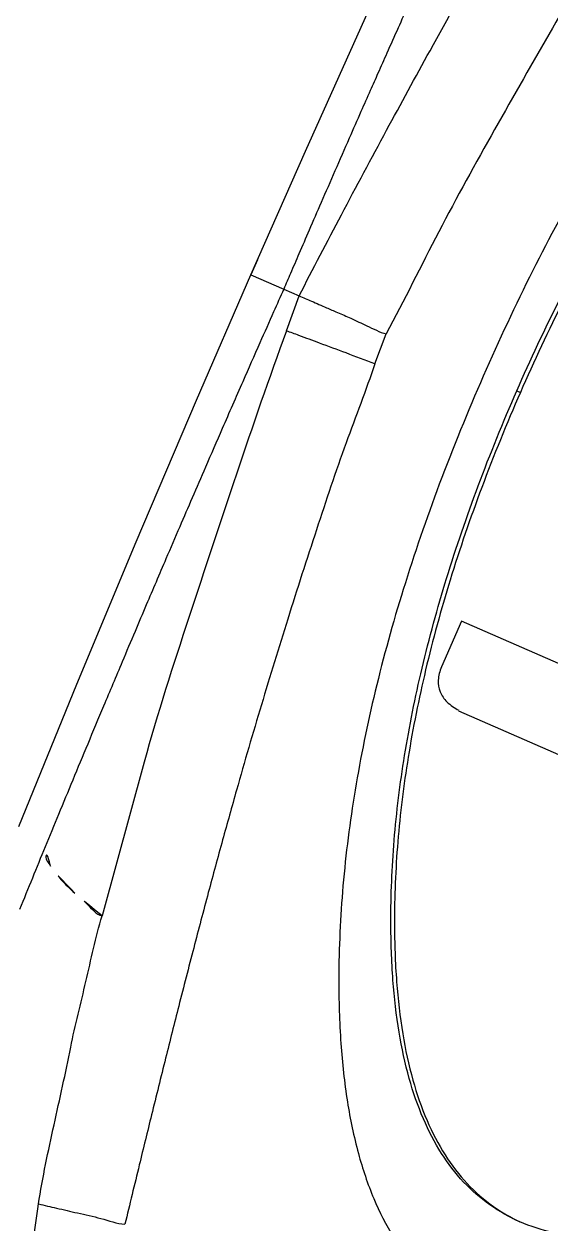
# Model space of a CAD drawing. Header units: millimetres. Extents: x 1145859089 to 1147511753, y -1047484727 to -1047247487.
# Drawn here: x 1146005592.07 to 1146005611.57, y -1047431332.1 to -1047431287.64 of the extents above; entities that cross this region are included whole.
import ezdxf
from ezdxf.xclip import XClip

# ---------------------------------------------------------------- set-up
doc = ezdxf.new("R2010")
doc.units = ezdxf.units.MM
doc.header["$LTSCALE"] = 100
doc.header["$MEASUREMENT"] = 0
doc.header["$XCLIPFRAME"] = 2
doc.layers.get('0').update_dxf_attribs({"linetype": 'CONTINUOUS'})
doc.layers.add('XREF', color=135, linetype='CONTINUOUS')
doc.layers.add('단지배치도$0$W240910', color=135, linetype='CONTINUOUS')

# ---------------------------------------------------------------- blocks, each defined once
blk = doc.blocks.new('단지배치도$0$zw$9902')
at = {"layer": '단지배치도$0$W240910', "linetype": 'ByBlock', "ltscale": 20}
for p, q in [((67461.67648617635, -59923.0548952575), (67464.01627574314, -59917.84699332502)), ((67459.65379235306, -59927.63990841748), (67461.67648617635, -59923.0548952575)), ((67459.89962915136, -59927.07922642397), (67459.65408946347, -59927.64004061038)), ((67457.63739602041, -59932.29068165751), (67459.65379236339, -59927.63990839384)), ((67459.65408946347, -59927.64004061038), (67460.86773231387, -59928.17085646458)), ((67460.8677336942, -59928.17085706831), (67461.44033830299, -59928.42132494913)), ((67460.9711087955, -59929.71944707019), (67461.44037235322, -59928.42128506981)), ((67464.24667561767, -59930.93665907194), (67464.66464593139, -59929.83243637481)), ((67469.5082838448, -59931.9402063686), (67469.64156229139, -59931.99849887917)), ((67455.40206342956, -59937.54425731346), (67457.63739602041, -59932.29068165751)), ((67453.20471081647, -59942.813890037), (67455.40206342956, -59937.54425731346)), ((67467.46108980649, -59940.47849001992), (67466.7176395701, -59942.17829487698)), ((67473.96028433405, -59943.32106791218), (67467.46108980649, -59940.47849001992)), ((67451.04547940427, -59948.09925182097), (67453.20471081647, -59942.813890037)), ((67467.35131307988, -59943.80464913782), (67474.00685450734, -59946.71560907945)), ((67455.69452217093, -59945.70745032247), (67454.13307551845, -59951.40814955332))]:
    blk.add_line(p, q, dxfattribs=at)
at = {"layer": '단지배치도$0$W240910'}
blk.add_arc((56404.25328233768, -57219.78006558635, -4.957363993693072e-09), 12756.71861027467, 322.5073299378093, 9.110085019833855, dxfattribs=at)
at = {"layer": '단지배치도$0$W240910', "linetype": 'ByBlock', "ltscale": 20}
blk.add_arc((68123.92518087022, -60224.75040165853), 726.3409544863998, 157.6758334740761, 157.87329915187, dxfattribs=at)
for points, start_tangent, end_tangent in [([(67493.69580128623, -59907.71878305427), (67492.34997690606, -59907.28769096376), (67490.93632765178, -59907.14367653885), (67489.45485352326, -59907.28673977932), (67487.90555452064, -59907.71688068546), (67486.28843064397, -59908.43409925708), (67484.60348189314, -59909.4383954942), (67482.8507082682, -59910.7297693968), (67481.03010976908, -59912.30822096507), (67478.61037545803, -59914.75607810794), (67476.30766738171, -59917.49733827505), (67474.1219855402, -59920.53200146664), (67472.0533299335, -59923.86006768238), (67470.10170056156, -59927.48153692253), (67468.26709742442, -59931.39640918694), (67466.63627655854, -59935.40607234529), (67465.30067633573, -59939.3012066738), (67464.26029675588, -59943.0818121723), (67463.51513781905, -59946.74788884088), (67463.0651995253, -59950.29943667943), (67462.91048187454, -59953.73645568815), (67462.9875687582, -59956.14122759187), (67463.22945637588, -59958.30209246442), (67463.63614472735, -59960.21905030585), (67464.20763381277, -59961.8921011162), (67464.94392363215, -59963.32124489536), (67465.84501418541, -59964.50648164337), (67466.91090547267, -59965.44781136027), (67468.1415974937, -59966.1452340461)], (-0.9156921649164517, 0.4018804039893236), (0.9161997634690754, -0.4007218404569563)), ([(67470.05032349285, -59907.63704322676), (67469.50250361752, -59908.81853878354), (67468.92420084454, -59910.07132846165), (67468.31577479848, -59911.3955892145), (67467.67449170354, -59912.7983558452), (67466.9377864261, -59914.41881393605), (67466.30648906509, -59915.81514734488), (67465.77928780689, -59916.98679169237), (67465.49050592634, -59917.63073510716), (67465.10908204704, -59918.48363122814), (67464.69013622715, -59919.42371528008), (67464.36015120719, -59920.16666546486), (67464.07689271134, -59920.80621914219), (67463.73303386586, -59921.5848416486), (67463.2967101894, -59922.57639052882), (67462.76685904284, -59923.78588106796), (67462.25520099484, -59924.95952383998), (67461.81026861642, -59925.98471986526), (67461.43119447326, -59926.86159194271), (67461.11722538553, -59927.59026718479), (67460.8677336942, -59928.17085706831)], (-0.4213333590274813, -0.9069058388667589), (-0.3942492977939019, -0.9190035316520907)), ([(67468.14143840989, -59966.14559653378), (67469.48690078256, -59966.57645632024), (67470.90030915372, -59966.72015513977), (67472.38166352332, -59966.57669299249), (67473.93096389138, -59966.14606987814), (67475.54821025798, -59965.42828579695), (67477.23340262313, -59964.42334074888), (67478.98654098666, -59963.13123473381), (67480.8076253488, -59961.55196775188), (67483.22784911931, -59959.10327607795), (67485.5308800558, -59956.36151051472), (67487.71671815822, -59953.32667106211), (67489.78536342664, -59949.99875772021), (67491.73681586087, -59946.37777048886), (67493.5710754611, -59942.46370936834), (67495.20139269289, -59938.45517172775), (67496.53655936304, -59934.56095102661), (67497.5765754715, -59930.78104726478), (67498.32144101834, -59927.11546044226), (67498.77115600361, -59923.56419055913), (67498.92572042719, -59920.12723761541), (67498.84857234528, -59917.72249374969), (67498.60667805184, -59915.56167344295), (67498.20003754701, -59913.64477669509), (67497.62865083071, -59911.97180350625), (67496.89251790289, -59910.54275387643), (67495.99163876366, -59909.3576278055), (67494.92601341294, -59908.41642529359), (67493.69564185073, -59907.71914634065)], (0.915693304641685, -0.4018778070936373), (-0.9161997634733651, 0.4007218404471489)), ([(67469.50828384486, -59931.94020636861), (67471.1190694831, -59928.51182977446), (67472.83987864715, -59925.33486856351), (67474.67071133698, -59922.4093227359), (67476.61156755252, -59919.73519229153), (67478.66244729381, -59917.31247723028), (67480.8233505608, -59915.14117755242), (67482.44983814642, -59913.74103998966), (67484.01830345305, -59912.59712981161), (67485.52874648079, -59911.70944701805), (67486.98116722962, -59911.07799160911), (67488.37556569962, -59910.70276358457), (67489.71194189065, -59910.58376294472), (67490.99029580274, -59910.72098968941), (67492.21062743719, -59911.11444381927)], (0.4008720622689164, 0.9161340457008822), (0.9160592686970281, -0.4010429107143849)), ([(67491.94673538773, -59911.01460953685), (67491.1224822702, -59910.77970677149), (67489.84334837305, -59910.64278329207), (67488.50650419091, -59910.7619658911), (67487.111949724, -59911.13725456868), (67485.65968497217, -59911.76864932459), (67484.14970993545, -59912.65615015896), (67482.58202461395, -59913.79975707179), (67480.9566290075, -59915.19947006305), (67478.79517878071, -59917.372019242), (67476.74397086352, -59919.79548400381), (67474.80300525611, -59922.46986434843), (67472.97228195824, -59925.39516027585), (67471.25180097003, -59928.57137178612), (67469.64156229148, -59931.99849887923)], (-0.9408776715502036, 0.3387465234925186), (-0.4008720622683151, -0.9161340457011454)), ([(67461.44033830299, -59928.42132494913), (67463.00817072211, -59925.41109162195), (67464.67989468647, -59922.28054232711), (67466.2925523459, -59919.32832795342), (67468.30820126465, -59915.74134432261), (67469.86130266654, -59913.074259812)], (0.4551834064426126, 0.8903977013106555), (0.4936987334632127, 0.8696330033852325)), ([(67472.97085667794, -59914.88308541845), (67470.82814246527, -59918.4947308792), (67468.68714553022, -59922.25254863383), (67466.6166475346, -59926.0437622531), (67464.66464628154, -59929.83243657598)], (-0.5217028368817147, -0.8531272765476269), (-0.4757998477458544, -0.8795535827253631)), ([(67460.86773358466, -59928.17085702041), (67460.49199249886, -59929.01553943838), (67459.98545393499, -59930.15884695711), (67459.34941224306, -59931.60202930165), (67458.58860082264, -59933.33952904475), (67457.96499784116, -59934.77291324262), (67457.47317177462, -59935.90935988151), (67457.01139970752, -59936.98125149887), (67456.50225347246, -59938.16854179994), (67456.13419560826, -59939.03030598287), (67455.77445599987, -59939.87532371779), (67455.35615246018, -59940.86134629388), (67454.87985782401, -59941.9886135931), (67454.19084914017, -59943.62796450837), (67453.60164210093, -59945.03807414474), (67453.04524068287, -59946.3767336718), (67452.5194082399, -59947.64822434896), (67452.0237819418, -59948.85243021994)], (-0.4071495577351473, -0.913361504354149), (-0.3798665745773759, -0.9250412885481659)), ([(67461.43999500576, -59928.42115541868), (67461.89705982018, -59928.6163934104), (67462.45392422608, -59928.85967835893), (67462.8565137856, -59929.03212768062), (67463.35254474543, -59929.24942108702), (67463.9448197466, -59929.53034797042), (67464.3102152172, -59929.69714506071), (67464.66466610203, -59929.83244524496)], (0.8999676459574398, -0.4359566907730909), (0.9683671662699908, -0.2495296200658913)), ([(67460.97074354536, -59929.7193091912), (67459.1190325765, -59935.02495482612), (67457.35170233276, -59940.34894372267), (67455.69452217093, -59945.70745032247)], (-0.3484327472012645, -0.9373337829598269), (-0.2644105573168596, -0.964410212087879)), ([(67464.24669456424, -59930.93666726963), (67463.18222071702, -59930.53786568779), (67462.20005865415, -59930.17175606232), (67461.43334275682, -59929.88800933123), (67460.97074354536, -59929.7193091912)], (-0.936183541142428, 0.3515115606833211), (-0.9414852278858189, 0.3370542473739027)), ([(67464.24667676384, -59930.9366594842), (67463.18069639645, -59933.87241335942), (67462.08435475157, -59937.08965126608), (67461.01635069257, -59940.40153264331), (67460.04039981763, -59943.58281622699), (67459.11904179625, -59946.74526215676)], (-0.3148933300680968, -0.9491270677199259), (-0.2685738009452407, -0.9632591102324578)), ([(67465.9970219676, -59942.22970455111), (67466.9058500205, -59938.89629151112), (67468.07625871355, -59935.4664535622), (67469.50824804671, -59931.94019070445)], (0.2304493313240772, 0.97308432609527), (0.4007218404424098, 0.9161997634754379)), ([(67469.64152649348, -59931.99848321511), (67468.20897446066, -59935.52603311015), (67467.0382281479, -59938.95664328149), (67466.12928755506, -59942.29031372898)], (-0.4007218404424116, -0.9161997634754369), (-0.2304485832481639, -0.9730845032569958)), ([(67466.71763644886, -59942.17829354609), (67466.59826395975, -59942.66871754508), (67466.6656937522, -59943.10022030647), (67466.91992582599, -59943.47280183033), (67467.36096018125, -59943.78646211662)], (-0.3922995337693599, -0.9198375268515321), (0.8831429205771341, -0.4691040202710801)), ([(67469.62472584823, -59962.754248803), (67468.50772468821, -59962.12446704664), (67467.53898442318, -59961.27809241356), (67466.71850505404, -59960.21512490441), (67466.04628658103, -59958.93556451921), (67465.52232900413, -59957.43941125787), (67465.14663232342, -59955.72666512063), (67464.91919653866, -59953.79732610719), (67464.8400216501, -59951.65139421773), (67464.96410778243, -59948.60725590437), (67465.34977455492, -59945.4666926822), (67465.9970219676, -59942.22970455111)], (-0.9160606654212041, 0.4010397203121665), (0.2304493313196615, 0.9730843260963158)), ([(67466.12928755506, -59942.29031372898), (67465.48215268235, -59945.52704445258), (67465.09682352954, -59948.66683545233), (67464.97330009675, -59951.70968672834), (67465.0529247607, -59953.856717039), (67465.2806818134, -59955.78684063893), (67465.65657125507, -59957.50005752826), (67466.18059308559, -59958.99636770682), (67466.85274730489, -59960.27577117475), (67467.67303391319, -59961.3382679319), (67468.64145291026, -59962.18385797842), (67469.6254482182, -59962.75281826958)], (-0.2304485832463061, -0.9730845032574357), (0.9070472595923288, -0.4210288218947091)), ([(67459.11904179625, -59946.74526215676), (67458.60233370119, -59948.59582864528), (67458.07296202841, -59950.54785783216), (67457.53092677784, -59952.60134971736), (67456.9762279494, -59954.75630430096), (67456.48979496644, -59956.68628041522), (67455.96818148575, -59958.78970826624), (67455.51350719304, -59960.64623248734), (67454.98006816363, -59962.8421150114)], (-0.2685738009464652, -0.9632591102321165), (-0.2385531109135261, -0.971129452376705)), ([(67452.22684652254, -59949.56153429279), (67452.05258040316, -59949.19467007791), (67452.16748669432, -59949.02799790213)], (-0.5289460858278887, 0.8486554296576178), (0.7738294733938857, 0.6333939896359466)), ([(67453.12149685816, -59950.5665462004), (67452.61123709, -59950.05604464423), (67452.22684652254, -59949.56153429279)], (-0.7361528477841411, 0.6768153254022098), (-0.5337948761705071, 0.8456139959663116)), ([(67454.13468712062, -59951.40861607692), (67453.5849841472, -59950.97430207751), (67453.12149685816, -59950.5665462004)], (-0.9703395502914901, 0.2417460592028522), (-0.731299352769523, 0.6820566374128156)), ([(67452.9729550927, -59956.27698549864), (67453.53627731619, -59953.84275536383), (67454.13468712062, -59951.40861607692)], (0.1931936593440267, 0.9811606443336709), (0.2931650166987863, 0.9560618562540818)), ([(67485.1781700791, -59954.18790903444), (67483.17323957826, -59956.55267539252), (67481.0122932923, -59958.72472332227), (67479.38568305026, -59960.12549148461), (67477.8171197543, -59961.2699517963), (67476.3066034046, -59962.15810425745), (67474.85413400107, -59962.78994886787), (67473.45971154384, -59963.16548562773), (67472.12333603288, -59963.28471453703), (67470.84500746807, -59963.14763559567), (67469.62472584823, -59962.754248803)], (-0.6178638065280765, -0.7862851369462835), (-0.9160606654226108, 0.4010397203089534)), ([(67451.77513063196, -59962.09256724488), (67452.35281892226, -59959.16247481665), (67452.9729550927, -59956.27698549864)], (0.1565045599045428, 0.9876772361095933), (0.1931936593462173, 0.9811606443332396)), ([(67451.61428350105, -59964.87608918108), (67451.60548395291, -59963.49473987735), (67451.77513063196, -59962.09256724488)], (-0.05569806756294794, 0.9984476577516488), (0.1493617775783302, 0.9887826148343435)), ([(67451.77488052734, -59962.09250313287), (67452.44309952395, -59962.24429647576), (67453.2273745992, -59962.42615032), (67454.08840215881, -59962.62904123141), (67454.98006931791, -59962.84211551625)], (0.9757988814578799, -0.2186699406538331), (0.9973406961984499, -0.07288028338577973))]:
    blk.add_spline(points, degree=3, dxfattribs=dict(at, start_tangent=start_tangent, end_tangent=end_tangent))
blk = doc.blocks.new('단지배치도')
blk.add_blockref('단지배치도$0$zw$9902', (141034.1930865424, 142437.1574829906))

msp = doc.modelspace()

# ---------------------------------------------------------------- block references
at = {"layer": 'XREF'}
ref = msp.add_blockref('단지배치도', (1145797106.633357, -1047513806.462535), dxfattribs=at)
XClip(ref).set_block_clipping_path([(72982.4064819524, 34919.75939653022), (360382.4067475507, 255319.75934367022)])

doc.saveas('drawing.dxf')
